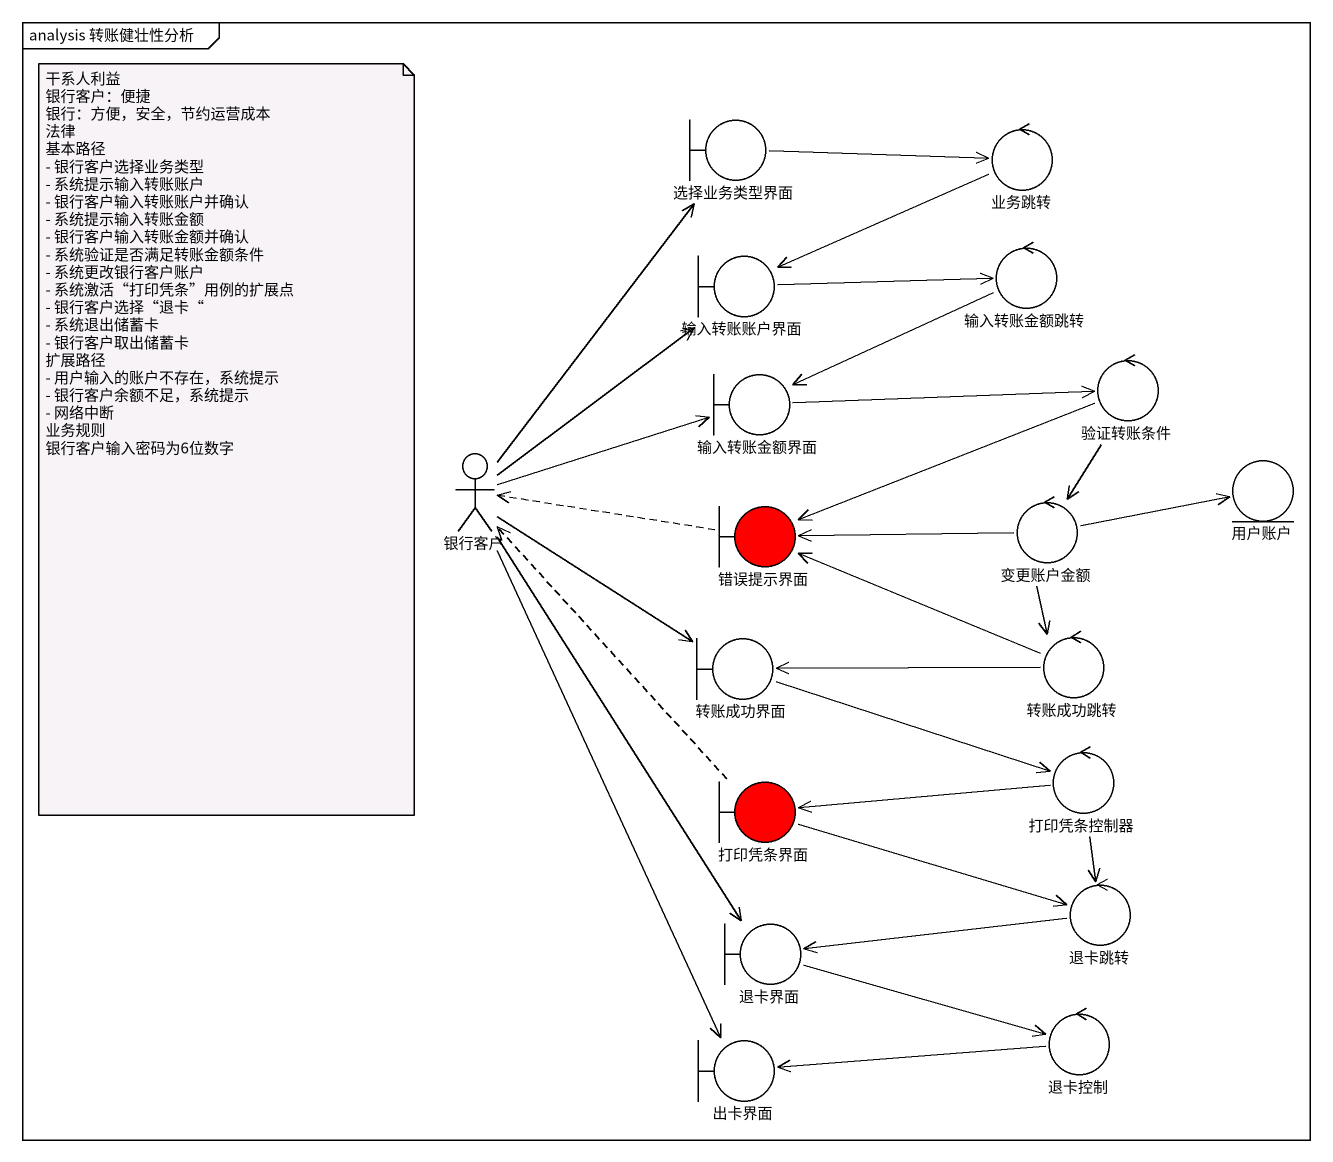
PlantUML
@startuml
mainframe analysis 转账健壮性分析
boundary 选择业务类型界面
control 业务跳转
boundary 输入转账账户界面
control 输入转账金额跳转
boundary 输入转账金额界面
control 验证转账条件
actor 银行客户
entity 用户账户
boundary 错误提示界面 #FF0000
control 变更账户金额
boundary 转账成功界面
control 转账成功跳转
boundary 打印凭条界面 #FF0000
control 打印凭条控制器
control 退卡跳转
boundary 退卡界面
control 退卡控制
boundary 出卡界面
选择业务类型界面 -right-> 业务跳转
业务跳转 -left-> 输入转账账户界面
输入转账账户界面 -right-> 输入转账金额跳转
输入转账金额跳转 -left-> 输入转账金额界面
输入转账金额界面 -right-> 验证转账条件
验证转账条件 -left-> 错误提示界面
验证转账条件 --> 变更账户金额
银行客户 -up-> 选择业务类型界面
银行客户 -up-> 输入转账账户界面
银行客户 -right-> 输入转账金额界面
银行客户 --> 转账成功界面
银行客户 --> 退卡界面
银行客户 --> 出卡界面
错误提示界面 .left.> 银行客户
变更账户金额 -right-> 用户账户
变更账户金额 -left-> 错误提示界面
变更账户金额 --> 转账成功跳转
转账成功界面 -right-> 打印凭条控制器
转账成功跳转 -left-> 错误提示界面
转账成功跳转 -left-> 转账成功界面
打印凭条界面 .up.> 银行客户
打印凭条界面 -right-> 退卡跳转
打印凭条控制器 -left-> 打印凭条界面
打印凭条控制器 --> 退卡跳转
退卡跳转 -left-> 退卡界面
退卡界面 -right-> 退卡控制
退卡控制 -left-> 出卡界面
note as N1
  干系人利益
  银行客户：便捷
  银行：方便，安全，节约运营成本
  法律
  基本路径
  - 银行客户选择业务类型
  - 系统提示输入转账账户
  - 银行客户输入转账账户并确认
  - 系统提示输入转账金额
  - 银行客户输入转账金额并确认
  - 系统验证是否满足转账金额条件
  - 系统更改银行客户账户
  - 系统激活“打印凭条”用例的扩展点
  - 银行客户选择“退卡“
  - 系统退出储蓄卡
  - 银行客户取出储蓄卡
  扩展路径
  - 用户输入的账户不存在，系统提示
  - 银行客户余额不足，系统提示
  - 网络中断
  业务规则
  银行客户输入密码为6位数字
end note
@enduml
